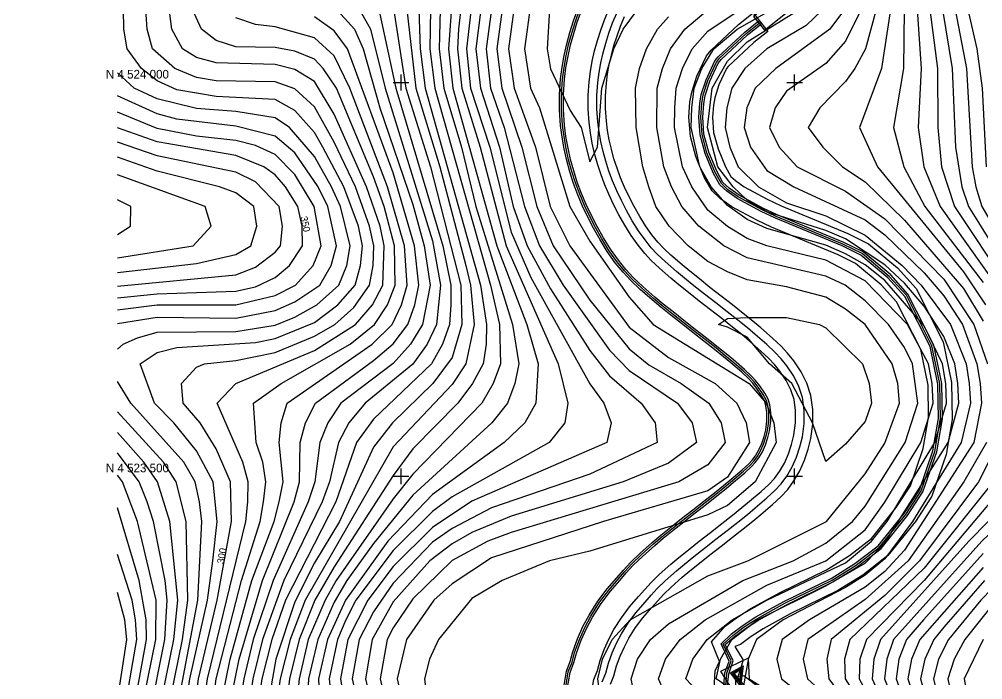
# Model space of a CAD drawing. Header units: metres. Extents: x 487515 to 493460, y 4520543 to 4524748.
# Drawn here: x 487515 to 488739, y 4523242 to 4524080 of the extents above; entities that cross this region are included whole.
import ezdxf
from ezdxf.enums import TextEntityAlignment as Align

# ---------------------------------------------------------------- set-up
doc = ezdxf.new("R2010")
doc.units = ezdxf.units.M
for name, color, linetype in [('CARRIAGEWAY-EDGE', 41, 'Continuous'), ('EXPROPRIATION-BOUNDARY', 1, 'Continuous'), ('GRID-COORDINATES', 8, 'Continuous'), ('HEADRACE-AXIS', 5, 'Continuous'), ('HEADRACE-CHANNEL', 5, 'Continuous'), ('RIVER-AXIS', 150, 'Continuous'), ('RIVER-WATER-EDGE', 150, 'Continuous'), ('ROAD-ACCESS', 41, 'Continuous'), ('TOPO-CONTOUR-MAJOR', 8, 'Continuous'), ('TOPO-CONTOUR-MINOR', 252, 'Continuous'), ('TOPO-TEXT', 8, 'Continuous')]:
    doc.layers.add(name, color=color, linetype=linetype)

msp = doc.modelspace()

# ---------------------------------------------------------------- linework, layer by layer
at = {"layer": 'CARRIAGEWAY-EDGE'}
for points in [[(488205.8, 4523226.9), (488210, 4523252.4), (488214.9, 4523264.9), (488218.1, 4523277), (488224.2, 4523293.7), (488231.1, 4523309), (488238.8, 4523323.7), (488250, 4523341.3), (488262, 4523357), (488274.1, 4523371.1), (488282.5, 4523380.7), (488291.5, 4523390.6), (488303.2, 4523402), (488319, 4523416), (488330, 4523425.1), (488342.6, 4523435.3), (488356.4, 4523446.2), (488370.7, 4523457.4), (488384.9, 4523468.5), (488398.2, 4523479), (488409.9, 4523488.4), (488419.4, 4523496.3), (488433.3, 4523508.3), (488441.7, 4523515.8), (488446.3, 4523520.6), (488450.3, 4523526.1), (488454.6, 4523533.5), (488458.3, 4523541.7), (488461.3, 4523550.6), (488463.3, 4523558.8), (488464.8, 4523570.1), (488464.8, 4523580.8), (488463.7, 4523589.5), (488461.6, 4523596), (488458.1, 4523602.7), (488451.8, 4523611.8), (488446.8, 4523618.1), (488441.3, 4523624), (488432.8, 4523632), (488419.2, 4523643.8), (488409.9, 4523651.6), (488398.2, 4523661), (488384.9, 4523671.5), (488370.7, 4523682.6), (488356.4, 4523693.8), (488342.6, 4523704.7), (488330, 4523714.9), (488319.2, 4523723.8), (488303.7, 4523737.3), (488291.9, 4523748.4), (488282, 4523759.2), (488272.2, 4523771.2), (488262, 4523785.4), (488252.8, 4523800.3), (488244.7, 4523814.8), (488237.4, 4523828.9), (488230.7, 4523843), (488224.6, 4523857.4), (488219.2, 4523871.8), (488214.5, 4523886.4), (488210.5, 4523901), (488207.2, 4523915.7), (488204.6, 4523930.5), (488202.7, 4523945.5), (488201.4, 4523965.1), (488201.4, 4523984.9), (488202.7, 4524004.5), (488204.6, 4524019.5), (488207.2, 4524034.3), (488210.5, 4524049), (488214.5, 4524063.5), (488219.1, 4524078.1), (488224.5, 4524093)], [(488210.8, 4523227), (488214.8, 4523251), (488219.7, 4523263.3), (488222.8, 4523275.5), (488228.8, 4523291.8), (488235.6, 4523306.8), (488243.2, 4523321.2), (488254.1, 4523338.4), (488265.9, 4523353.9), (488277.8, 4523367.8), (488286.2, 4523377.4), (488295.1, 4523387.1), (488306.6, 4523398.3), (488322.3, 4523412.2), (488333.1, 4523421.3), (488345.7, 4523431.4), (488359.5, 4523442.2), (488373.8, 4523453.5), (488388, 4523464.6), (488401.3, 4523475.1), (488413, 4523484.5), (488422.6, 4523492.5), (488436.6, 4523504.5), (488445.2, 4523512.2), (488450.1, 4523517.4), (488454.5, 4523523.3), (488459.1, 4523531.2), (488462.9, 4523539.9), (488466.1, 4523549.2), (488468.2, 4523557.8), (488469.8, 4523569.8), (488469.8, 4523581.1), (488468.5, 4523590.6), (488466.3, 4523597.9), (488462.4, 4523605.3), (488455.8, 4523614.8), (488450.5, 4523621.4), (488444.8, 4523627.6), (488436.2, 4523635.7), (488422.4, 4523647.7), (488413, 4523655.5), (488401.3, 4523664.9), (488388, 4523675.4), (488373.8, 4523686.5), (488359.5, 4523697.8), (488345.7, 4523708.6), (488333.1, 4523718.7), (488322.5, 4523727.6), (488307.1, 4523741), (488295.5, 4523751.9), (488285.7, 4523762.4), (488276.2, 4523774.3), (488266.2, 4523788.2), (488257.1, 4523802.8), (488249.1, 4523817.2), (488241.9, 4523831.1), (488235.3, 4523845.1), (488229.3, 4523859.2), (488223.9, 4523873.5), (488219.3, 4523887.8), (488215.3, 4523902.2), (488212.1, 4523916.7), (488209.5, 4523931.2), (488207.7, 4523945.9), (488206.4, 4523965.3), (488206.4, 4523984.7), (488207.7, 4524004.1), (488209.5, 4524018.8), (488212.1, 4524033.3), (488215.3, 4524047.8), (488219.3, 4524062.1), (488223.8, 4524076.5), (488229.2, 4524091.2)]]:
    msp.add_lwpolyline(points, dxfattribs=at)
at = {"layer": 'EXPROPRIATION-BOUNDARY'}
for points in [[(488397.9, 4523230.9), (488399.2, 4523253), (488404.5, 4523264.7), (488394.5, 4523289.6), (488412, 4523309.5), (488427.6, 4523321), (488444.4, 4523332), (488480.7, 4523352), (488540.4, 4523381.2), (488569.7, 4523399.3), (488597.6, 4523420.8), (488629.3, 4523460.2), (488647.4, 4523487.9), (488663.6, 4523535.2), (488670.4, 4523574.4), (488669.7, 4523615.8), (488660.4, 4523660.8), (488629.7, 4523721.3), (488610, 4523742.9), (488577.6, 4523770.2), (488555.3, 4523781.1), (488470.7, 4523816.1), (488451.9, 4523825), (488420.3, 4523842.1), (488405.9, 4523852.1), (488395.2, 4523862.3), (488385.3, 4523879.9), (488374.5, 4523905.8), (488367.7, 4523931.2), (488365.8, 4523955.8), (488367.1, 4523975), (488369.4, 4523987.8), (488375.9, 4524007.9), (488388, 4524034), (488393.9, 4524041.1), (488428.6, 4524073.6), (488447.5, 4524088.4), (488466, 4524064.9), (488448.2, 4524050.8), (488415.7, 4524020.5), (488413.4, 4524017.9), (488403.9, 4523996.9), (488398.5, 4523980.6), (488396.9, 4523971.4), (488395.8, 4523955.9), (488397.2, 4523936.3), (488402.9, 4523915.6), (488412.3, 4523893), (488418.9, 4523880.8), (488424.8, 4523875.4), (488436, 4523867.6), (488465.4, 4523851.8), (488482.8, 4523843.5), (488567.7, 4523808.4), (488594, 4523795.3), (488630.8, 4523764.6), (488654.4, 4523738.3), (488688.7, 4523670.7), (488699.5, 4523619.1), (488700.3, 4523572.1), (488692.7, 4523527.8), (488674.3, 4523474.8), (488653.6, 4523442.6), (488618.6, 4523399.3), (488586.8, 4523374.6), (488554.9, 4523354.9), (488494.5, 4523325.4), (488459.9, 4523306.3), (488444.7, 4523296.4), (488431.1, 4523286.3), (488424, 4523283.8), (488434.5, 4523266.3), (488428.5, 4523246.6), (488427, 4523238.2)], [(488428.8, 4523216.4), (488406.2, 4523252.6), (488441.4, 4523269.6), (488426.4, 4523184.8)], [(488426.7, 4523214.8), (488425, 4523244.5), (488435.7, 4523247.2), (488454.2, 4523232.4)]]:
    msp.add_lwpolyline(points, dxfattribs=at)
at = {"layer": 'GRID-COORDINATES'}
for p, q in [((488000, 4523990), (488000, 4524010)), ((488500, 4523990), (488500, 4524010)), ((487990, 4524000), (488010, 4524000)), ((488490, 4524000), (488510, 4524000)), ((488000, 4523490), (488000, 4523510)), ((488500, 4523490), (488500, 4523510)), ((487990, 4523500), (488010, 4523500)), ((488490, 4523500), (488510, 4523500))]:
    msp.add_line(p, q, dxfattribs=at)
at = {"layer": 'HEADRACE-AXIS'}
for points in [[(488412.5, 4523234.5), (488413.8, 4523249.8), (488419.5, 4523265.5), (488409.2, 4523286.7), (488421.6, 4523297.9), (488436.1, 4523308.7), (488452.1, 4523319.1), (488487.6, 4523338.7), (488547.6, 4523368.1), (488578.2, 4523387), (488608.1, 4523410.1), (488641.5, 4523451.4), (488660.9, 4523481.3), (488678.1, 4523531.5), (488685.3, 4523573.3), (488684.6, 4523617.4), (488674.5, 4523665.7), (488642.1, 4523729.8), (488620.4, 4523753.8), (488585.8, 4523782.7), (488561.5, 4523794.7), (488476.7, 4523829.8), (488458.7, 4523838.4), (488428.2, 4523854.9), (488415.3, 4523863.8), (488407, 4523871.6), (488398.8, 4523886.4), (488388.7, 4523910.7), (488382.4, 4523933.8), (488380.8, 4523955.9), (488382, 4523973.2), (488383.9, 4523984.2), (488389.9, 4524002.4), (488400.7, 4524026), (488404.8, 4524030.8), (488438.4, 4524062.2), (488456.8, 4524076.7)], [(488441.5, 4523224.4), (488421, 4523249.9), (488433.2, 4523257.1), (488426.5, 4523199.8)]]:
    msp.add_lwpolyline(points, dxfattribs=at)
at = {"layer": 'HEADRACE-CHANNEL'}
msp.add_lwpolyline([(488461.6, 4524066.5), (488496.9, 4524094.4), (488483.3, 4524111.6), (488448, 4524083.7)], close=True, dxfattribs=at)
for points in [[(488410.1, 4523233.9), (488411.4, 4523250.3), (488417, 4523265.4), (488406.8, 4523287.2), (488420, 4523299.8), (488434.7, 4523310.7), (488450.9, 4523321.3), (488486.5, 4523341), (488546.4, 4523370.3), (488576.8, 4523389), (488606.4, 4523411.8), (488639.5, 4523452.9), (488658.6, 4523482.4), (488675.7, 4523532.1), (488682.8, 4523573.5), (488682.1, 4523617.1), (488672.2, 4523664.9), (488640, 4523728.4), (488618.7, 4523752), (488584.4, 4523780.6), (488560.5, 4523792.5), (488475.7, 4523827.5), (488457.5, 4523836.2), (488426.9, 4523852.7), (488413.8, 4523861.8), (488405.1, 4523870), (488396.6, 4523885.3), (488386.3, 4523909.9), (488380, 4523933.4), (488378.3, 4523955.9), (488379.5, 4523973.5), (488381.5, 4523984.8), (488387.6, 4524003.3), (488398.6, 4524027.3), (488403, 4524032.5), (488436.8, 4524064.1), (488455.2, 4524078.6)], [(488414.9, 4523235.2), (488416.3, 4523249.2), (488422, 4523265.7), (488411.7, 4523286.2), (488423.1, 4523296), (488437.6, 4523306.6), (488453.4, 4523317), (488488.8, 4523336.5), (488548.8, 4523365.9), (488579.7, 4523384.9), (488609.9, 4523408.3), (488643.5, 4523450), (488663.1, 4523480.3), (488680.6, 4523530.9), (488687.8, 4523573.1), (488687.1, 4523617.7), (488676.9, 4523666.5), (488644.1, 4523731.2), (488622.2, 4523755.6), (488587.1, 4523784.8), (488562.6, 4523797), (488477.8, 4523832.1), (488459.8, 4523840.6), (488429.5, 4523857), (488416.9, 4523865.7), (488409, 4523873.1), (488401.1, 4523887.5), (488391.1, 4523911.5), (488384.9, 4523934.2), (488383.3, 4523955.9), (488384.5, 4523972.9), (488386.3, 4523983.6), (488392.2, 4524001.5), (488402.8, 4524024.6), (488406.6, 4524029.1), (488440, 4524060.3), (488458.3, 4524074.7)], [(488439.4, 4523223.1), (488418.5, 4523250.3), (488434.6, 4523259.2), (488426.5, 4523197.3)], [(488443.6, 4523225.7), (488423.4, 4523249.4), (488431.9, 4523255), (488426.6, 4523202.3)]]:
    msp.add_lwpolyline(points, dxfattribs=at)
at = {"layer": 'RIVER-AXIS'}
msp.add_lwpolyline([(488255.6, 4523238.9), (488260, 4523250), (488263.4, 4523262.7), (488268.1, 4523275.6), (488273.8, 4523288.2), (488280, 4523300), (488288.9, 4523314.1), (488298.9, 4523327), (488310, 4523340), (488317.9, 4523349.1), (488325.6, 4523357.5), (488335.5, 4523367.2), (488350, 4523380), (488360, 4523388.4), (488372.2, 4523398.1), (488385.7, 4523408.8), (488400, 4523420), (488414.3, 4523431.2), (488427.8, 4523441.9), (488440, 4523451.6), (488450, 4523460), (488464.7, 4523472.6), (488475, 4523481.9), (488482.8, 4523490.2), (488490, 4523500), (488496.9, 4523511.8), (488502.5, 4523524.4), (488506.9, 4523537.3), (488510, 4523550), (488512.2, 4523567), (488512.2, 4523584.1), (488510, 4523600), (488505.6, 4523614.1), (488498.9, 4523627), (488490, 4523640), (488482.8, 4523649.1), (488475, 4523657.5), (488464.7, 4523667.2), (488450, 4523680), (488440, 4523688.4), (488427.8, 4523698.1), (488414.3, 4523708.8), (488400, 4523720), (488385.7, 4523731.2), (488372.2, 4523741.9), (488360, 4523751.6), (488350, 4523760), (488335.5, 4523772.6), (488325.6, 4523781.9), (488317.9, 4523790.2), (488310, 4523800), (488301.6, 4523811.8), (488293.8, 4523824.4), (488286.6, 4523837.3), (488280, 4523850), (488274.1, 4523862.5), (488268.8, 4523875), (488264.1, 4523887.5), (488260, 4523900), (488256.6, 4523912.5), (488253.8, 4523925), (488251.6, 4523937.5), (488250, 4523950), (488248.9, 4523966.7), (488248.9, 4523983.3), (488250, 4524000), (488251.6, 4524012.5), (488253.8, 4524025), (488256.6, 4524037.5), (488260, 4524050), (488264.1, 4524062.7), (488268.8, 4524075.6), (488274.1, 4524088.2)], dxfattribs=at)
at = {"layer": 'RIVER-WATER-EDGE'}
for points in [[(488242.3, 4523227.6), (488245, 4523242), (488249.6, 4523253.5), (488252.9, 4523266), (488258, 4523279.8), (488263.9, 4523293), (488270.5, 4523305.5), (488279.9, 4523320.4), (488290.4, 4523334), (488301.7, 4523347.2), (488309.7, 4523356.4), (488317.7, 4523365.2), (488328.1, 4523375.2), (488342.8, 4523388.3), (488353.1, 4523396.9), (488365.3, 4523406.7), (488378.9, 4523417.5), (488393.2, 4523428.7), (488407.5, 4523439.8), (488421, 4523450.5), (488433, 4523460.2), (488442.9, 4523468.4), (488457.4, 4523480.8), (488467.3, 4523489.7), (488474.4, 4523497.3), (488480.8, 4523506), (488487.1, 4523516.8), (488492.3, 4523528.4), (488496.3, 4523540.3), (488499.2, 4523552), (488501.2, 4523567.7), (488501.2, 4523583.3), (488499.3, 4523597.6), (488495.4, 4523609.9), (488489.4, 4523621.4), (488481.1, 4523633.5), (488474.5, 4523641.9), (488467.2, 4523649.7), (488457.3, 4523659), (488442.9, 4523671.6), (488433, 4523679.8), (488421, 4523689.5), (488407.5, 4523700.2), (488393.2, 4523711.3), (488378.9, 4523722.5), (488365.3, 4523733.3), (488353.1, 4523743.1), (488342.9, 4523751.6), (488328.2, 4523764.4), (488317.8, 4523774.1), (488309.6, 4523783), (488301.2, 4523793.3), (488292.4, 4523805.7), (488284.3, 4523818.8), (488276.9, 4523832.1), (488270.1, 4523845.1), (488264, 4523858), (488258.5, 4523870.9), (488253.7, 4523883.9), (488249.5, 4523896.8), (488245.9, 4523909.8), (488243, 4523922.8), (488240.7, 4523935.9), (488239.1, 4523949), (488237.9, 4523966.3), (488237.9, 4523983.7), (488239.1, 4524001), (488240.7, 4524014.1), (488243, 4524027.2), (488245.9, 4524040.2), (488249.5, 4524053.1), (488253.7, 4524066.3), (488258.5, 4524079.6), (488264.1, 4524092.8)], [(488266.1, 4523235.8), (488270.4, 4523246.5), (488273.8, 4523259.4), (488278.3, 4523271.4), (488283.7, 4523283.4), (488289.5, 4523294.5), (488297.9, 4523307.8), (488307.4, 4523320.1), (488318.3, 4523332.8), (488326.1, 4523341.7), (488333.5, 4523349.8), (488343, 4523359.1), (488357.2, 4523371.7), (488367, 4523379.8), (488379, 4523389.5), (488392.5, 4523400.2), (488406.8, 4523411.3), (488421.1, 4523422.5), (488434.7, 4523433.3), (488446.9, 4523443.1), (488457.1, 4523451.6), (488471.9, 4523464.3), (488482.7, 4523474), (488491.3, 4523483.2), (488499.2, 4523494), (488506.7, 4523506.8), (488512.7, 4523520.4), (488517.4, 4523534.2), (488520.8, 4523548), (488523.2, 4523566.3), (488523.2, 4523584.8), (488520.7, 4523602.4), (488515.7, 4523618.3), (488508.3, 4523632.7), (488498.9, 4523646.5), (488491.2, 4523656.2), (488482.8, 4523665.3), (488472.1, 4523675.3), (488457.1, 4523688.4), (488446.9, 4523696.9), (488434.7, 4523706.7), (488421.1, 4523717.5), (488406.8, 4523728.7), (488392.5, 4523739.8), (488379, 4523750.5), (488367, 4523760.2), (488357.1, 4523768.4), (488342.9, 4523780.7), (488333.4, 4523789.6), (488326.2, 4523797.4), (488318.8, 4523806.7), (488310.7, 4523817.9), (488303.2, 4523830), (488296.3, 4523842.5), (488289.9, 4523854.9), (488284.1, 4523867), (488279, 4523879.1), (488274.4, 4523891.1), (488270.5, 4523903.2), (488267.2, 4523915.2), (488264.5, 4523927.2), (488262.4, 4523939.1), (488260.9, 4523951), (488259.9, 4523967), (488259.9, 4523983), (488260.9, 4523999), (488262.4, 4524010.9), (488264.5, 4524022.8), (488267.2, 4524034.8), (488270.5, 4524046.9), (488274.5, 4524059.2), (488279, 4524071.6), (488284, 4524083.6)]]:
    msp.add_lwpolyline(points, dxfattribs=at)
at = {"layer": 'ROAD-ACCESS'}
msp.add_lwpolyline([(488208.3, 4523226.9), (488212.4, 4523251.7), (488217.3, 4523264.1), (488220.5, 4523276.3), (488226.5, 4523292.7), (488233.4, 4523307.9), (488241, 4523322.5), (488252, 4523339.9), (488264, 4523355.4), (488275.9, 4523369.4), (488284.3, 4523379), (488293.3, 4523388.8), (488304.9, 4523400.1), (488320.7, 4523414.1), (488331.5, 4523423.2), (488344.1, 4523433.3), (488357.9, 4523444.2), (488372.2, 4523455.4), (488386.4, 4523466.5), (488399.8, 4523477.1), (488411.5, 4523486.5), (488421, 4523494.4), (488435, 4523506.4), (488443.5, 4523514), (488448.2, 4523519), (488452.4, 4523524.7), (488456.8, 4523532.3), (488460.6, 4523540.8), (488463.7, 4523549.9), (488465.8, 4523558.3), (488467.3, 4523570), (488467.3, 4523581), (488466.1, 4523590.1), (488463.9, 4523596.9), (488460.2, 4523604), (488453.8, 4523613.3), (488448.6, 4523619.8), (488443.1, 4523625.8), (488434.5, 4523633.8), (488420.8, 4523645.8), (488411.5, 4523653.5), (488399.8, 4523662.9), (488386.4, 4523673.5), (488372.2, 4523684.6), (488357.9, 4523695.8), (488344.1, 4523706.7), (488331.5, 4523716.8), (488320.8, 4523725.7), (488305.4, 4523739.2), (488293.7, 4523750.2), (488283.9, 4523760.8), (488274.2, 4523772.8), (488264.1, 4523786.8), (488255, 4523801.5), (488246.9, 4523816), (488239.7, 4523830), (488233, 4523844), (488227, 4523858.3), (488221.6, 4523872.6), (488216.9, 4523887.1), (488212.9, 4523901.6), (488209.6, 4523916.2), (488207.1, 4523930.8), (488205.2, 4523945.7), (488203.9, 4523965.2), (488203.9, 4523984.8), (488205.2, 4524004.3), (488207.1, 4524019.2), (488209.6, 4524033.8), (488212.9, 4524048.4), (488216.9, 4524062.8), (488221.5, 4524077.3), (488226.9, 4524092.1)], dxfattribs=at)
at = {"layer": 'TOPO-CONTOUR-MAJOR'}
for points in [[(488739.8, 4524453.6), (488731, 4524417.7), (488721.2, 4524342.7), (488711, 4524292.7), (488677.5, 4524192.7), (488653.6, 4524142.7), (488639.2, 4524092.7), (488638.4, 4524017.7), (488625.9, 4523942.7), (488638.7, 4523892.7), (488665.6, 4523842.7), (488739.8, 4523746.2)], [(488781, 4524292.7), (488721.6, 4524142.7), (488720.4, 4524092.7), (488731.8, 4524042.7), (488738.5, 4523992.7), (488743.5, 4523892.7)], [(487735.6, 4523192.7), (487742.6, 4523242.7), (487766.4, 4523342.7), (487784.5, 4523442.7), (487783.2, 4523492.7), (487764.8, 4523535), (487744.5, 4523567.7), (487723.2, 4523592.7), (487721.1, 4523617.7), (487739.8, 4523638.5), (487750, 4523642.7), (487789.8, 4523646.8), (487839.8, 4523657.3), (487889.8, 4523677.7), (487915.8, 4523692.7), (487939.8, 4523714.1), (487959.8, 4523742.7), (487964.6, 4523767.7), (487965.4, 4523792.7), (487959.9, 4523817.7), (487942.2, 4523867.7), (487914.8, 4523924.3), (487889.8, 4523969), (487864.8, 4523991.9), (487839.8, 4524000.9), (487764.8, 4524002.2), (487739.8, 4524006.2), (487712.4, 4524017.7), (487684.1, 4524042.7), (487677.3, 4524067.7), (487672.1, 4524142.7)], [(488564.8, 4524120.6), (488514.8, 4524072.3), (488464.8, 4524042.6), (488436.6, 4524017.7), (488420.5, 4523992.7), (488414.1, 4523967.7), (488411.8, 4523942.7), (488417.7, 4523917.7), (488428.2, 4523892.7), (488454.3, 4523867.7), (488489.8, 4523847.3), (488539.8, 4523830.5), (488589.8, 4523806.1), (488636.6, 4523767.7), (488661.1, 4523742.7), (488698, 4523692.7), (488718.2, 4523642.7), (488722, 4523617.7), (488723.5, 4523592.7), (488711.8, 4523542.7), (488649.8, 4523442.7), (488614.8, 4523395), (488589.8, 4523374.3), (488564.8, 4523358.9), (488485.6, 4523317.7), (488464.8, 4523302.6), (488451.6, 4523292.7), (488441.2, 4523267.7), (488442.4, 4523242.7), (488514.8, 4523197.5)], [(487914.8, 4524096.1), (487940.6, 4524067.7), (487951.6, 4524042.7), (487973, 4523967.7), (488014.8, 4523844.9), (488029.2, 4523792.7), (488036.8, 4523742.7), (488027.2, 4523692.7), (488012.1, 4523667.7), (487989.8, 4523643.1), (487923.2, 4523592.7), (487906.8, 4523567.7), (487896.9, 4523542.7), (487890.5, 4523492.7), (487882.1, 4523467.7), (487837.4, 4523367.7), (487812.1, 4523292.7), (487800, 4523242.7), (487792.6, 4523192.7)], [(488022.7, 4524092.7), (488024.3, 4524042.7), (488030.7, 4523992.7), (488100.8, 4523742.7), (488108.7, 4523692.7), (488107.9, 4523667.7), (488104.1, 4523642.7), (488090.8, 4523617.7), (488072.1, 4523592.7), (488014.8, 4523534.6), (487989.8, 4523501), (487914.8, 4523385.1), (487890.5, 4523342.7), (487870.5, 4523292.7), (487858.3, 4523242.7), (487852.7, 4523192.7)], [(488089.8, 4524101), (488082.9, 4524042.7), (488088.3, 4523992.7), (488112.6, 4523917.7), (488139.8, 4523809.9), (488164.8, 4523752.3), (488239.8, 4523617.3), (488257.7, 4523592.7), (488267.1, 4523567.7), (488261.4, 4523542.7), (488089.8, 4523468.3), (488039.8, 4523435.1), (487989.8, 4523385.4), (487957.7, 4523342.7), (487932.3, 4523292.7), (487922.8, 4523242.7), (487931, 4523192.7)], [(488164.8, 4524101.1), (488156.7, 4524042.7), (488164.5, 4523992.7), (488176, 4523967.7), (488214.6, 4523842.7), (488239.8, 4523798.3), (488289.8, 4523727.3), (488320.5, 4523692.7), (488442.3, 4523617.7), (488463.8, 4523592.7), (488473.7, 4523567.7), (488476.7, 4523542.7), (488449.9, 4523492.7), (488414.8, 4523462.8), (488389.8, 4523450.9), (488239.8, 4523404.8), (488188.7, 4523392.7), (488128.6, 4523367.7), (488089.8, 4523344.8), (488047.7, 4523292.7), (488036.1, 4523267.7), (488029.9, 4523242.7), (488035.7, 4523192.7)], [(488256.5, 4523192.7), (488249.8, 4523242.7), (488255.8, 4523267.7), (488268.1, 4523292.7), (488290.9, 4523317.7), (488389.8, 4523373.6), (488440.6, 4523392.7), (488540.8, 4523442.7), (488589.8, 4523503.2), (488614.8, 4523541.8), (488633.5, 4523592.7), (488631.1, 4523617.7), (488624.2, 4523642.7), (488589.8, 4523692.7), (488564.8, 4523712), (488539.8, 4523727.3), (488489.8, 4523740.6), (488439.8, 4523749.5), (488414.8, 4523759.4), (488389.8, 4523772.8), (488365, 4523792.7), (488340.7, 4523817.7), (488323.6, 4523842.7), (488314.8, 4523867.7), (488307.1, 4523892.7), (488298.9, 4523942.7), (488297.8, 4523992.7), (488303, 4524017.7), (488311.8, 4524042.7), (488326, 4524067.7), (488339.8, 4524083.5)], [(487639.8, 4523726.6), (487689.8, 4523731.8), (487789.8, 4523735.1), (487814.8, 4523740.5), (487839.8, 4523752.4), (487858, 4523767.7), (487874.9, 4523792.7), (487874.3, 4523817.7), (487868.9, 4523842.7), (487853.2, 4523867.7), (487839.8, 4523882.9), (487825.6, 4523892.7), (487789.8, 4523907.2), (487689.8, 4523924.7), (487639.8, 4523942.3)], [(487680, 4523192.7), (487699.9, 4523292.7), (487702.6, 4523342.7), (487700, 4523367.7), (487685.4, 4523442.7), (487677.3, 4523467.7), (487667.1, 4523492.7), (487639.8, 4523529.6)], [(488770.7, 4523492.7), (488664.8, 4523367.5), (488591.3, 4523292.7), (488582.9, 4523267.7), (488582.1, 4523242.7), (488664.8, 4523092.7)], [(488741.5, 4523367.7), (488689.8, 4523308.4), (488676.9, 4523292.7), (488665.4, 4523267.7), (488659.9, 4523242.7), (488674.4, 4523192.7)]]:
    msp.add_lwpolyline(points, dxfattribs=at)
at = {"layer": 'TOPO-CONTOUR-MINOR'}
for points in [[(488687.2, 4524692.7), (488733.8, 4524617.7), (488744.9, 4524592.7), (488736.5, 4524567.7), (488708.8, 4524517.7), (488700.6, 4524492.7), (488682, 4524342.7), (488661.3, 4524242.7), (488642.7, 4524192.7), (488584.5, 4524092.7), (488564.8, 4524052.4), (488539.8, 4524024.2), (488489.8, 4523988.8), (488475.4, 4523967.7), (488468.2, 4523942.7), (488480.5, 4523917.7), (488503.2, 4523892.7), (488564.8, 4523862.1), (488614.8, 4523826.8), (488689.8, 4523750.2), (488727.7, 4523692.7), (488745, 4523642.7)], [(488756.4, 4524542.7), (488732.2, 4524517.7), (488718.7, 4524492.7), (488707.4, 4524442.7), (488695.2, 4524342.7), (488684.9, 4524292.7), (488672.8, 4524242.7), (488654.4, 4524192.7), (488626.8, 4524142.7), (488603.9, 4524092.7), (488590, 4524042.7), (488576.4, 4524017.7), (488564.8, 4524001.3), (488532.1, 4523967.7), (488517.4, 4523942.7), (488535.9, 4523917.7), (488560.8, 4523892.7), (488589.8, 4523873.9), (488639.8, 4523825), (488714.8, 4523738.6), (488739.8, 4523696.8)], [(488739.8, 4524494.2), (488728.4, 4524467.7), (488721.6, 4524442.7), (488703.4, 4524317.7), (488684.1, 4524242.7), (488666.1, 4524192.7), (488640.3, 4524142.7), (488622, 4524092.7), (488610.5, 4524017.7), (488582.5, 4523942.7), (488605.5, 4523892.7), (488714.8, 4523759.4), (488742.6, 4523717.7)], [(488739.8, 4524392.8), (488724.6, 4524292.7), (488708.5, 4524242.7), (488666.9, 4524142.7), (488655.7, 4524092.7), (488661.1, 4524017.7), (488657.2, 4523942.7), (488664.4, 4523892.7), (488685.2, 4523842.7), (488756.1, 4523742.7)], [(488753, 4524392.7), (488738.4, 4524292.7), (488721.4, 4524242.7), (488680.1, 4524142.7), (488672, 4524092.7), (488681.6, 4524017.7), (488682.2, 4523942.7), (488686.9, 4523892.7), (488703.4, 4523842.7), (488769.9, 4523742.7)], [(488752.5, 4524292.7), (488693.5, 4524142.7), (488689.7, 4524117.7), (488688, 4524092.7), (488700.5, 4524017.7), (488704.5, 4523917.7), (488712.7, 4523867.7), (488721, 4523842.7), (488783.3, 4523742.7)], [(488766.7, 4524292.7), (488707.4, 4524142.7), (488704.2, 4524092.7), (488718.4, 4524017.7), (488725.6, 4523892.7), (488730.3, 4523867.7), (488737.8, 4523842.7), (488796.4, 4523742.7)], [(488090, 4524217.7), (488073, 4524067.7), (488071.5, 4524042.7), (488077.1, 4523992.7), (488100.4, 4523917.7), (488133.4, 4523792.7), (488199.7, 4523642.7), (488211.9, 4523592.7), (488208.1, 4523567.7), (488188, 4523542.7), (488064.8, 4523473.9), (488039.8, 4523455.3), (487989.8, 4523405.7), (487942.6, 4523342.7), (487929.7, 4523317.7), (487919.1, 4523292.7), (487908.6, 4523242.7), (487913.6, 4523192.7)], [(487724.3, 4523192.7), (487731.7, 4523242.7), (487754.1, 4523342.7), (487760.6, 4523392.7), (487766.1, 4523442.7), (487761.1, 4523492.7), (487739.8, 4523532.3), (487711.3, 4523567.7), (487686.7, 4523592.7), (487668.6, 4523642.7), (487689.8, 4523657), (487714.8, 4523663.4), (487814.8, 4523669.9), (487839.8, 4523675.1), (487889.8, 4523695.4), (487919.5, 4523717.7), (487941.8, 4523742.7), (487948.5, 4523767.7), (487950.8, 4523792.7), (487945.9, 4523817.7), (487927.1, 4523867.7), (487900.5, 4523917.7), (487889.8, 4523936.4), (487864.8, 4523964.5), (487839.8, 4523978.2), (487764.8, 4523982.3), (487714.8, 4523990.7), (487689.8, 4524002.2), (487670.3, 4524017.7), (487651.8, 4524042.7), (487647.7, 4524067.7), (487646.3, 4524142.7)], [(487746.9, 4523192.7), (487753.9, 4523242.7), (487802.8, 4523442.7), (487805.2, 4523467.7), (487805.5, 4523492.7), (487798.8, 4523517.7), (487766.2, 4523592.7), (487789.9, 4523617.7), (487889.8, 4523659.7), (487942.2, 4523692.7), (487963.6, 4523717.7), (487976.6, 4523742.7), (487978.6, 4523792.7), (487973.2, 4523817.7), (487956.1, 4523867.7), (487914.8, 4523959.7), (487889.8, 4524001.4), (487864.8, 4524016.4), (487839.8, 4524022.7), (487764.8, 4524024.8), (487739.8, 4524031.7), (487722.2, 4524042.7), (487708.8, 4524067.7), (487699, 4524142.7)], [(488051, 4524142.7), (488048.4, 4524042.7), (488054.3, 4523992.7), (488076.9, 4523917.7), (488095, 4523842.7), (488141.7, 4523692.7), (488149.6, 4523642.7), (488144.7, 4523617.7), (488135.2, 4523592.7), (488115.2, 4523567.7), (488014.8, 4523476), (487964.8, 4523414.7), (487931, 4523367.7), (487914.8, 4523339.9), (487894, 4523292.7), (487882.4, 4523242.7), (487881.1, 4523217.7)], [(488067.4, 4524142.7), (488060.1, 4524042.7), (488065.9, 4523992.7), (488121.7, 4523792.7), (488159.9, 4523692.7), (488174.1, 4523642.7), (488171.4, 4523592.7), (488157.2, 4523567.7), (488131.1, 4523542.7), (488039.8, 4523477), (487983.3, 4523417.7), (487929.2, 4523342.7), (487906.5, 4523292.7), (487895.1, 4523242.7), (487897.2, 4523192.7)], [(488589.8, 4524128.4), (488544.9, 4524067.7), (488476, 4524017.7), (488449.8, 4523992.7), (488439.3, 4523967.7), (488436.1, 4523942.7), (488444.1, 4523917.7), (488464.8, 4523888.1), (488498.9, 4523867.7), (488589.8, 4523825.4), (488614.8, 4523806.4), (488664.8, 4523758.5), (488689.8, 4523729), (488713.5, 4523692.7), (488731.7, 4523642.7), (488735.7, 4523617.7), (488737.7, 4523592.7), (488727.9, 4523542.7), (488639.8, 4523406.2), (488614.8, 4523379.2), (488589.8, 4523359), (488519.1, 4523317.7), (488484.2, 4523292.7), (488477.3, 4523267.7), (488483.2, 4523242.7), (488539.8, 4523198.6)], [(487939.8, 4524105.9), (487961, 4524067.7), (487979.6, 4523992.7), (488039.8, 4523798.9), (488050.1, 4523742.7), (488044.9, 4523692.7), (488033.1, 4523667.7), (488014.8, 4523642.2), (487954.2, 4523592.7), (487933.4, 4523567.7), (487920.4, 4523542.7), (487909.2, 4523492.7), (487899.8, 4523467.7), (487850.8, 4523367.7), (487823.8, 4523292.7), (487811.5, 4523242.7), (487804.2, 4523192.7)], [(488188.7, 4524092.7), (488185.7, 4524042.7), (488189.8, 4524017.2), (488214.8, 4523964.3), (488229, 4523942.7), (488239.8, 4523899.1), (488249.5, 4523917.7), (488254.9, 4523992.7), (488270.3, 4524042.7), (488282.4, 4524067.7), (488314.8, 4524112.1)], [(487758.3, 4523192.7), (487765.1, 4523242.7), (487797.2, 4523367.7), (487820.8, 4523442.7), (487825.3, 4523467.7), (487828.1, 4523492.7), (487824.3, 4523517.7), (487815.9, 4523542.7), (487812.5, 4523592.7), (487847.6, 4523617.7), (487935.1, 4523667.7), (487966.1, 4523692.7), (487982.7, 4523717.7), (487992.6, 4523742.7), (487991.7, 4523792.7), (487978.6, 4523842.7), (487964.8, 4523880.1), (487917.7, 4523992.7), (487901, 4524017.7), (487889.8, 4524029.5), (487864.8, 4524039.8), (487839.8, 4524044.6), (487789.8, 4524045.4), (487764.8, 4524053.3), (487746.4, 4524067.7), (487734.8, 4524092.7)], [(487971.5, 4524092.7), (487993.2, 4523992.7), (488053.1, 4523792.7), (488063.3, 4523742.7), (488063.4, 4523717.7), (488061.5, 4523692.7), (488052.7, 4523667.7), (488038.8, 4523642.7), (487964.8, 4523572.3), (487943.3, 4523542.7), (487917, 4523467.7), (487853.1, 4523342.7), (487835.6, 4523292.7), (487823.1, 4523242.7), (487815.8, 4523192.7)], [(487989.8, 4524097.1), (488006, 4523992.7), (488037.3, 4523892.7), (488075.7, 4523742.7), (488077.1, 4523692.7), (488064.8, 4523650.6), (488040.5, 4523617.7), (487989, 4523567.7), (487964.8, 4523537), (487921.6, 4523442.7), (487889.8, 4523390.2), (487864.8, 4523340.6), (487840.6, 4523267.7), (487827.5, 4523192.7)], [(488007.4, 4524092.7), (488018.6, 4523992.7), (488049.1, 4523892.7), (488082.4, 4523767.7), (488088.1, 4523742.7), (488092.7, 4523692.7), (488082.4, 4523642.7), (488064.8, 4523616.4), (487989.8, 4523537.2), (487878.1, 4523342.7), (487858.9, 4523292.7), (487846.4, 4523242.7), (487839.3, 4523192.7)], [(488037.2, 4524092.7), (488036.5, 4524042.7), (488042.7, 4523992.7), (488113.5, 4523742.7), (488125, 4523692.7), (488126.4, 4523642.7), (488117.2, 4523617.7), (488102.5, 4523592.7), (488014.8, 4523502.6), (487989.8, 4523471.5), (487917.5, 4523367.7), (487903.3, 4523342.7), (487882.1, 4523292.7), (487870.3, 4523242.7), (487867.8, 4523217.7)], [(488101.5, 4524092.7), (488094.9, 4524042.7), (488101, 4523992.7), (488125.2, 4523917.7), (488142.3, 4523842.7), (488160.3, 4523792.7), (488189.8, 4523738), (488239.8, 4523659.8), (488264.8, 4523627.6), (488305.1, 4523592.7), (488322.9, 4523567.7), (488325.6, 4523542.7), (488239.8, 4523502.6), (488114.8, 4523460.1), (488064.8, 4523433.6), (488039.8, 4523416.3), (487989.8, 4523364.3), (487964.8, 4523327.9), (487946.8, 4523292.7), (487937.6, 4523242.7), (487948.7, 4523192.7)], [(488114.8, 4524093.3), (488108, 4524042.7), (488113.8, 4523992.7), (488130.9, 4523942.7), (488156.7, 4523842.7), (488175.9, 4523792.7), (488205.9, 4523742.7), (488264.8, 4523660.2), (488289.8, 4523634.1), (488351.3, 4523592.7), (488369.8, 4523567.7), (488375.2, 4523542.7), (488339.8, 4523516.4), (488282, 4523492.7), (488139.8, 4523449.5), (488089.8, 4523428.5), (488064.8, 4523414.3), (488036.4, 4523392.7), (487989.8, 4523340.7), (487963.1, 4523292.7), (487954.7, 4523242.7), (487966.4, 4523192.7)], [(488128.4, 4524092.7), (488121.8, 4524042.7), (488128.1, 4523992.7), (488153.4, 4523917.7), (488172.3, 4523842.7), (488193.1, 4523792.7), (488239.8, 4523723.6), (488289.8, 4523661.6), (488314.8, 4523641.3), (488356.1, 4523617.7), (488391.1, 4523592.7), (488406.7, 4523567.7), (488411.9, 4523542.7), (488389.8, 4523514.7), (488353, 4523492.7), (488139.8, 4523428.4), (488110.4, 4523417.7), (488064.8, 4523393.2), (488014.8, 4523344.4), (487989.8, 4523307.7), (487982.2, 4523292.7), (487973.3, 4523242.7), (487984.3, 4523192.7)], [(488143.2, 4524092.7), (488136.5, 4524042.7), (488143.6, 4523992.7), (488170.6, 4523917.7), (488189.3, 4523842.7), (488214.6, 4523792.7), (488289.8, 4523689.2), (488339.8, 4523650.8), (488399.1, 4523617.7), (488426.8, 4523592.7), (488438.7, 4523567.7), (488442.7, 4523542.7), (488414.8, 4523498.9), (488389.8, 4523481.6), (488257, 4523442.7), (488114.8, 4523396.6), (488064.8, 4523363.5), (488041.5, 4523342.7), (488007, 4523292.7), (487995.2, 4523242.7), (488006.5, 4523192.7)], [(488297.3, 4523217.7), (488292.4, 4523242.7), (488300.4, 4523267.7), (488317.1, 4523292.7), (488339.8, 4523312.4), (488434.4, 4523367.7), (488498.2, 4523392.7), (488539.8, 4523415.1), (488573.8, 4523442.7), (488589.8, 4523461.9), (488640.7, 4523542.7), (488656.8, 4523592.7), (488649.9, 4523642.7), (488639.8, 4523663.5), (488619.5, 4523692.7), (488589.8, 4523722.9), (488564.4, 4523742.7), (488539.8, 4523753.9), (488439.8, 4523777.2), (488410.3, 4523792.7), (488378.2, 4523817.7), (488356.8, 4523842.7), (488343.6, 4523867.7), (488334, 4523892.7), (488325.1, 4523942.7), (488325.5, 4523992.7), (488332, 4524017.7), (488342.2, 4524042.7), (488360.5, 4524067.7), (488390.3, 4524092.7)], [(488339.8, 4523213.9), (488326.9, 4523242.7), (488336.1, 4523267.7), (488354.7, 4523292.7), (488386.6, 4523317.7), (488464.8, 4523361.6), (488539.8, 4523392.7), (488589.8, 4523432.1), (488614.8, 4523467.2), (488660.5, 4523542.7), (488676, 4523592.7), (488674.7, 4523617.7), (488670.3, 4523642.7), (488643.7, 4523692.7), (488589.8, 4523748.2), (488539.8, 4523774.5), (488464.8, 4523792.7), (488439.8, 4523802.1), (488414.8, 4523817.3), (488389.8, 4523838), (488369.4, 4523867.7), (488357.5, 4523892.7), (488347.6, 4523942.7), (488347.8, 4523967.7), (488349.7, 4523992.7), (488357.8, 4524017.7), (488370, 4524042.7), (488389.8, 4524065.1), (488430.8, 4524092.7)], [(488389.8, 4523213.2), (488361.8, 4523242.7), (488370.7, 4523267.7), (488388.8, 4523292.7), (488420.6, 4523317.7), (488464.8, 4523342.7), (488564.8, 4523390), (488597.7, 4523417.7), (488617.6, 4523442.7), (488678.3, 4523542.7), (488693.3, 4523592.7), (488692.2, 4523617.7), (488688.2, 4523642.7), (488664.8, 4523691.2), (488614.8, 4523748.4), (488589.8, 4523768.5), (488564.8, 4523782.6), (488539.8, 4523793.6), (488464.8, 4523814.4), (488439.8, 4523825.9), (488414.8, 4523843.9), (488394.2, 4523867.7), (488379.6, 4523892.7), (488368.8, 4523942.7), (488369.6, 4523967.7), (488372.6, 4523992.7), (488382.2, 4524017.7), (488397.5, 4524042.7), (488427.2, 4524067.7), (488489.8, 4524103.1)], [(488437, 4523217.7), (488400.5, 4523242.7), (488405.7, 4523267.7), (488420.4, 4523292.7), (488452.7, 4523317.7), (488539.8, 4523361), (488589.8, 4523389.5), (488614.8, 4523415.3), (488695.2, 4523542.7), (488708.8, 4523592.7), (488707.5, 4523617.7), (488703.5, 4523642.7), (488689.8, 4523677.5), (488664.8, 4523716.1), (488639.8, 4523745.1), (488614.8, 4523768.4), (488564.8, 4523801.3), (488539.8, 4523812.1), (488464.8, 4523835.9), (488439.8, 4523850.6), (488421.8, 4523867.7), (488402.7, 4523892.7), (488389.2, 4523942.7), (488395.4, 4523992.7), (488414.8, 4524027), (488439.8, 4524051.7), (488514.8, 4524098)], [(487772.5, 4523217.7), (487782.7, 4523267.7), (487810.5, 4523367.7), (487838.8, 4523442.7), (487845.1, 4523467.7), (487850, 4523492.7), (487845.2, 4523542.7), (487847.7, 4523567.7), (487855.4, 4523592.7), (487963.1, 4523667.7), (487988.5, 4523692.7), (488000.5, 4523717.7), (488007.7, 4523742.7), (488004.4, 4523792.7), (487982.8, 4523867.7), (487935, 4523992.7), (487914.8, 4524033.7), (487889.8, 4524056.6), (487839.8, 4524070.8), (487814.8, 4524073.5), (487789.8, 4524082.1)], [(487784.1, 4523217.7), (487794.2, 4523267.7), (487823.9, 4523367.7), (487864, 4523467.7), (487870.7, 4523492.7), (487871.9, 4523542.7), (487878.5, 4523567.7), (487891.1, 4523592.7), (487964.8, 4523646.8), (487989.8, 4523668.1), (488008.4, 4523692.7), (488017.5, 4523717.7), (488022.4, 4523742.7), (488017, 4523792.7), (487989.8, 4523885.1), (487931.9, 4524042.7), (487914.8, 4524065.7), (487889.8, 4524083.5)], [(487639.8, 4523661.2), (487646.7, 4523667.7), (487664.8, 4523675.9), (487689.8, 4523683), (487789.8, 4523683.6), (487839.8, 4523691.9), (487864.8, 4523701.8), (487892.8, 4523717.7), (487920.8, 4523742.7), (487930.9, 4523767.7), (487935.4, 4523792.7), (487923, 4523842.7), (487911.5, 4523867.7), (487889.8, 4523905.8), (487858, 4523942.7), (487839.8, 4523955.1), (487789.8, 4523963.2), (487739.8, 4523966.8), (487689.8, 4523979.4), (487660.9, 4523992.7), (487639.8, 4524012.2)], [(487639.8, 4523693.9), (487689.8, 4523701.8), (487789.8, 4523700.6), (487839.8, 4523710.4), (487864.8, 4523721.5), (487896.7, 4523742.7), (487911.2, 4523767.7), (487918, 4523792.7), (487906.7, 4523842.7), (487894.6, 4523867.7), (487864.8, 4523910.8), (487839.8, 4523931.9), (487789.8, 4523944.6), (487714.8, 4523953.6), (487689.8, 4523960.3), (487639.8, 4523982.9)], [(487639.8, 4523711.1), (487689.8, 4523717.7), (487789.8, 4523717.8), (487839.8, 4523729.7), (487865.8, 4523742.7), (487888.4, 4523767.7), (487898.4, 4523792.7), (487889.5, 4523842.7), (487864.8, 4523883), (487839.8, 4523908.4), (487814.8, 4523919.9), (487789.8, 4523926.3), (487739.8, 4523931.8), (487689.8, 4523941.7), (487639.8, 4523962.2)], [(487639.8, 4523741.2), (487789.8, 4523755.9), (487814.8, 4523765.6), (487839.8, 4523784.5), (487846.6, 4523792.7), (487849.1, 4523817.7), (487845.2, 4523842.7), (487814.8, 4523873.9), (487789.8, 4523886.3), (487689.8, 4523906.9), (487639.8, 4523924.3)], [(487639.8, 4523758.7), (487739.8, 4523770.1), (487789.8, 4523781.7), (487809, 4523792.7), (487816.5, 4523817.7), (487812.7, 4523842.7), (487789.8, 4523859.9), (487769.2, 4523867.7), (487689.8, 4523887.4), (487639.8, 4523905.1)], [(487639.8, 4523777.4), (487735.7, 4523792.7), (487758.8, 4523817.7), (487751.1, 4523842.7), (487639.8, 4523882.7)], [(487639.8, 4523806.8), (487656.2, 4523817.7), (487656.6, 4523842.7), (487639.8, 4523851)], [(487713.1, 4523192.7), (487741.8, 4523342.7), (487746.9, 4523442.7), (487743.8, 4523467.7), (487738.3, 4523492.7), (487723.8, 4523517.7), (487656.7, 4523592.7), (487639.8, 4523620.3)], [(487639.8, 4522568.6), (487689.8, 4522586.2), (487739.8, 4522608.4), (487810.7, 4522642.7), (487852.3, 4522667.7), (487888.1, 4522692.7), (487906.3, 4522717.7), (487917.1, 4522742.7), (487907.9, 4522767.7), (487891.2, 4522792.7), (487860.8, 4522817.7), (487784.5, 4522867.7), (487759.9, 4522892.7), (487748.6, 4522917.7), (487741.7, 4522942.7), (487736.4, 4523042.7), (487707.8, 4523142.7), (487702, 4523192.7), (487722.4, 4523292.7), (487729.1, 4523342.7), (487726.7, 4523442.7), (487714.1, 4523492.7), (487698, 4523517.7), (487639.8, 4523581.9)], [(487690.9, 4523192.7), (487711.3, 4523292.7), (487716.3, 4523342.7), (487706, 4523442.7), (487690.4, 4523492.7), (487673.1, 4523517.7), (487639.8, 4523555.7)], [(488743.8, 4523542.7), (488715.3, 4523492.7), (488644.5, 4523392.7), (488589.8, 4523343.7), (488516.7, 4523292.7), (488511, 4523267.7), (488516.4, 4523242.7), (488539.8, 4523221.7)], [(488759, 4523542.7), (488733.7, 4523492.7), (488658.9, 4523392.7), (488614.8, 4523348.7), (488546.7, 4523292.7), (488540.9, 4523267.7), (488543.4, 4523242.7), (488598.8, 4523167.7)], [(487672.9, 4523217.7), (487688.4, 4523292.7), (487688.8, 4523342.7), (487664.8, 4523442.7), (487645.9, 4523492.7), (487639.8, 4523501.5)], [(488752.2, 4523492.7), (488664.8, 4523383.3), (488570.4, 4523292.7), (488563.4, 4523267.7), (488564.3, 4523242.7), (488614.8, 4523163.5)], [(487639.8, 4522628.1), (487689.9, 4522642.7), (487764.8, 4522680.3), (487789.8, 4522698.2), (487807.3, 4522717.7), (487822.5, 4522742.7), (487815.9, 4522767.7), (487799.4, 4522792.7), (487734.1, 4522842.7), (487697.9, 4522892.7), (487688.7, 4522917.7), (487682.7, 4522942.7), (487681.1, 4522967.7), (487683.6, 4523042.7), (487674.1, 4523092.7), (487659.6, 4523142.7), (487657.9, 4523167.7), (487658.1, 4523192.7), (487676.3, 4523292.7), (487676.2, 4523317.7), (487667.3, 4523367.7), (487639.8, 4523460.1)], [(488770.4, 4523467.7), (488721.6, 4523417.7), (488609.2, 4523292.7), (488600.6, 4523267.7), (488598.7, 4523242.7), (488621.5, 4523192.7)], [(488790.7, 4523467.7), (488738.1, 4523417.7), (488625.9, 4523292.7), (488617.2, 4523267.7), (488614.5, 4523242.7), (488634.1, 4523192.7)], [(487639.8, 4522642.1), (487689.8, 4522657.7), (487758.1, 4522692.7), (487783.1, 4522717.7), (487800.1, 4522742.7), (487793.1, 4522767.7), (487775.5, 4522792.7), (487718.3, 4522842.7), (487683.6, 4522892.7), (487674.9, 4522917.7), (487669.1, 4522942.7), (487667.4, 4522967.7), (487668.9, 4523042.7), (487647, 4523142.7), (487646.1, 4523167.7), (487647, 4523192.7), (487664.2, 4523292.7), (487662.6, 4523317.7), (487658.2, 4523342.7), (487639.8, 4523400.7)], [(488739.8, 4523401.9), (488663.8, 4523317.7), (488642.2, 4523292.7), (488632.6, 4523267.7), (488629, 4523242.7), (488647.2, 4523192.7)], [(488739.8, 4523384.1), (488659.3, 4523292.7), (488648.7, 4523267.7), (488643.9, 4523242.7), (488660.6, 4523192.7)], [(488764.8, 4523371.4), (488736.7, 4523342.7), (488695.5, 4523292.7), (488683.1, 4523267.7), (488676.6, 4523242.7), (488689.8, 4523189.8)], [(487639.8, 4523215.4), (487651.5, 4523292.7), (487648.8, 4523317.7), (487639.8, 4523352.4)], [(488756.4, 4523342.7), (488716.3, 4523292.7), (488703, 4523267.7), (488694.6, 4523242.7), (488705.3, 4523192.7)], [(488739.6, 4523292.7), (488715.7, 4523242.7), (488724.2, 4523192.7)]]:
    msp.add_lwpolyline(points, dxfattribs=at)
msp.add_lwpolyline([(488414.8, 4523689.1), (488403.2, 4523692.7), (488414.8, 4523700.2), (488439.8, 4523701.5), (488489.8, 4523701.5), (488531.5, 4523692.7), (488539.8, 4523688.5), (488586.3, 4523642.7), (488594.9, 4523617.7), (488597.8, 4523592.7), (488589.8, 4523569.6), (488564.8, 4523540.8), (488539.8, 4523518.8), (488522.7, 4523567.7), (488496.4, 4523617.7), (488468.2, 4523642.7), (488439.8, 4523676.4)], close=True, dxfattribs=at)

# ---------------------------------------------------------------- texts
at = {"layer": 'GRID-COORDINATES'}
for s, p in [('N 4 524 000', (487624.8, 4524005)), ('N 4 523 500', (487624.8, 4523505))]:
    msp.add_text(s, height=11, dxfattribs=at).set_placement(p)
at = {"layer": 'TOPO-TEXT'}
for s, rotation, p in [('350', 282.0903, (487874, 4523819.3)), ('300', 79.7138, (487776.5, 4523398.1))]:
    msp.add_text(s, height=9, rotation=rotation, dxfattribs=at).set_placement(p, align=Align.CENTER)

doc.saveas('drawing.dxf')
